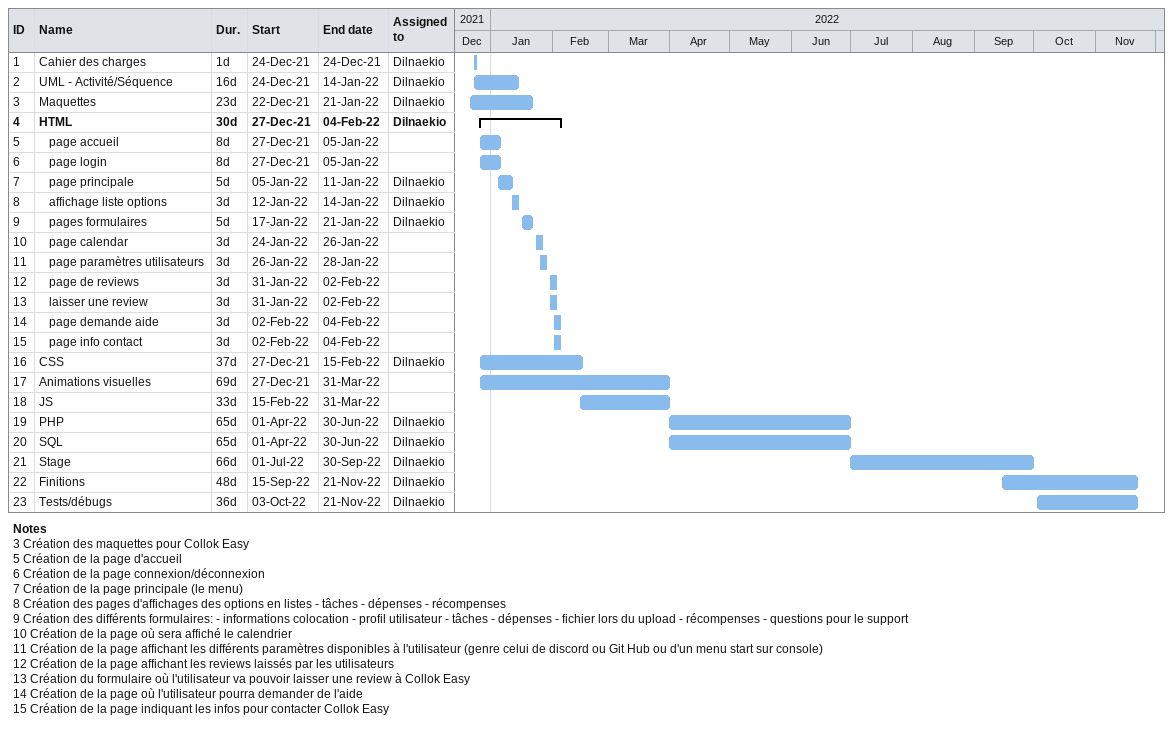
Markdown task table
| ID | Level | Task | Duration | Start | Finish | Resources |
|---|---|---|---|---|---|---|
| 1 | 1 | Cahier des charges | 1d | 2021-12-24 | 2021-12-24 | Dilnaekio |
| 2 | 1 | UML - Activité/Séquence | 16d | 2021-12-24 | 2022-01-14 | Dilnaekio |
| 3 | 1 | Maquettes | 23d | 2021-12-22 | 2022-01-21 | Dilnaekio |
| 4 | 1 | **HTML** | 30d | 2021-12-27 | 2022-02-04 | Dilnaekio |
| 5 | 2 | page accueil | 8d | 2021-12-27 | 2022-01-05 |  |
| 6 | 2 | page login | 8d | 2021-12-27 | 2022-01-05 |  |
| 7 | 2 | page principale | 5d | 2022-01-05 | 2022-01-11 | Dilnaekio |
| 8 | 2 | affichage liste options | 3d | 2022-01-12 | 2022-01-14 | Dilnaekio |
| 9 | 2 | pages formulaires | 5d | 2022-01-17 | 2022-01-21 | Dilnaekio |
| 10 | 2 | page calendar | 3d | 2022-01-24 | 2022-01-26 |  |
| 11 | 2 | page paramètres utilisateurs | 3d | 2022-01-26 | 2022-01-28 |  |
| 12 | 2 | page de reviews | 3d | 2022-01-31 | 2022-02-02 |  |
| 13 | 2 | laisser une review | 3d | 2022-01-31 | 2022-02-02 |  |
| 14 | 2 | page demande aide | 3d | 2022-02-02 | 2022-02-04 |  |
| 15 | 2 | page info contact | 3d | 2022-02-02 | 2022-02-04 |  |
| 16 | 1 | CSS | 37d | 2021-12-27 | 2022-02-15 | Dilnaekio |
| 17 | 1 | Animations visuelles | 69d | 2021-12-27 | 2022-03-31 |  |
| 18 | 1 | JS | 33d | 2022-02-15 | 2022-03-31 |  |
| 19 | 1 | PHP | 65d | 2022-04-01 | 2022-06-30 | Dilnaekio |
| 20 | 1 | SQL | 65d | 2022-04-01 | 2022-06-30 | Dilnaekio |
| 21 | 1 | Stage | 66d | 2022-07-01 | 2022-09-30 | Dilnaekio |
| 22 | 1 | Finitions | 48d | 2022-09-15 | 2022-11-21 | Dilnaekio |
| 23 | 1 | Tests/débugs | 36d | 2022-10-03 | 2022-11-21 | Dilnaekio |

Notes
- 3: Création des maquettes pour Collok Easy
- 5: Création de la page d'accueil
- 6: Création de la page connexion/déconnexion
- 7: Création de la page principale (le menu)
- 8: Création des pages d'affichages des options en listes - tâches - dépenses - récompenses
- 9: Création des différents formulaires: - informations colocation - profil utilisateur - tâches - dépenses - fichier lors du upload - récompenses - questions pour le support
- 10: Création de la page où sera affiché le calendrier
- 11: Création de la page affichant les différents paramètres disponibles à l'utilisateur (genre celui de discord ou Git Hub ou d'un menu start sur console)
- 12: Création de la page affichant les reviews laissés par les utilisateurs
- 13: Création du formulaire où l'utilisateur va pouvoir laisser une review à Collok Easy
- 14: Création de la page où l'utilisateur pourra demander de l'aide
- 15: Création de la page indiquant les infos pour contacter Collok Easy
